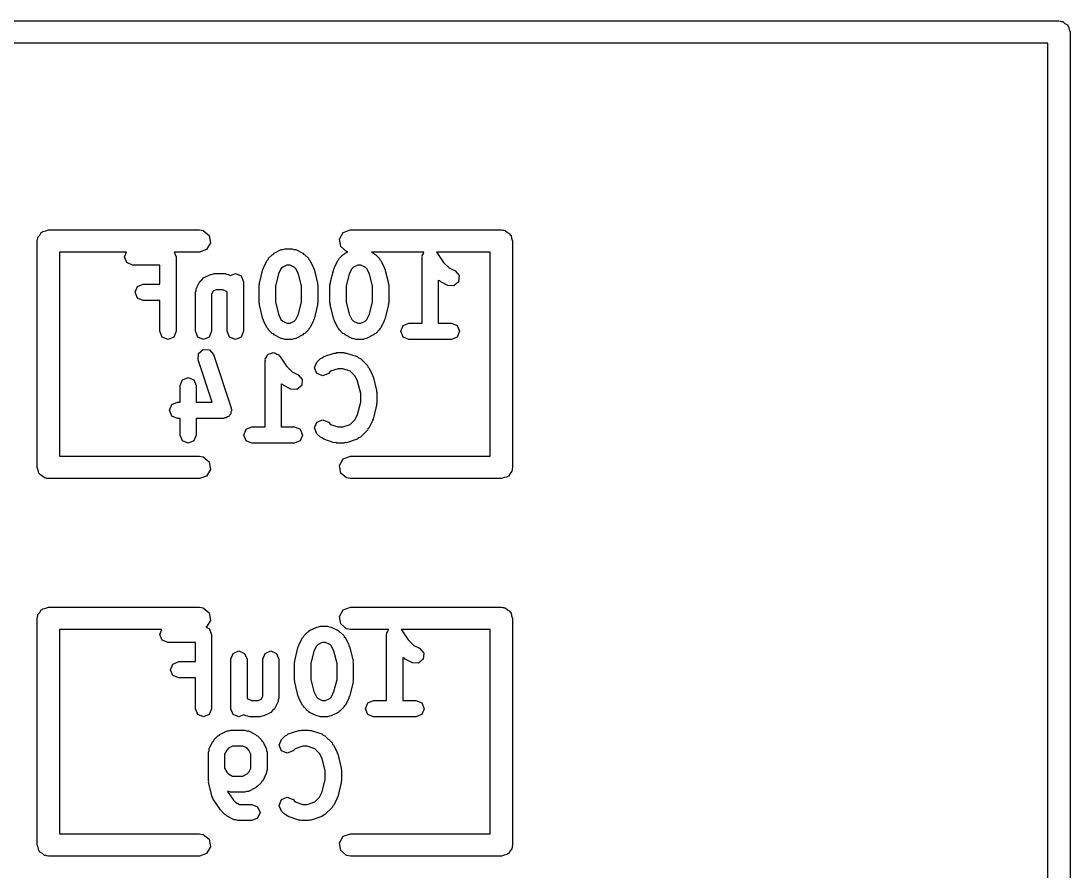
# Model space of a CAD drawing. Extents: x 0.08 to 2.92, y 0.03 to 3.58.
# Drawn here: x 1.0825 to 1.3603, y 1.5468 to 1.772 of the extents above; entities that cross this region are included whole.
import ezdxf

# ---------------------------------------------------------------- set-up
doc = ezdxf.new("R2010")
doc.units = 0
doc.header["$MEASUREMENT"] = 0
doc.layers.add('BLACK', color=7, linetype='CONTINUOUS')

msp = doc.modelspace()

# ---------------------------------------------------------------- linework, layer by layer
at = {"layer": 'BLACK', "linetype": 'CONTINUOUS'}
for p, q in [((0.156614, 1.77201), (1.3574, 1.77201)), ((1.3574, 1.77201), (1.35779, 1.77194)), ((1.35779, 1.77194), (1.35791, 1.77196)), ((1.35791, 1.77196), (1.35803, 1.7719)), ((1.35803, 1.7719), (1.35841, 1.77183)), ((1.35841, 1.77183), (1.359, 1.77134)), ((1.359, 1.77134), (1.35966, 1.77095)), ((1.35966, 1.77095), (1.35975, 1.7707)), ((1.35975, 1.7707), (1.35996, 1.77053)), ((1.35996, 1.77053), (1.36009, 1.76978)), ((1.36009, 1.76978), (1.36035, 1.76906)), ((1.36035, 1.76906), (1.36035, 0.036772)), ((1.35445, 1.7661), (0.159567, 1.7661)), ((1.35445, 0.039724), (1.35445, 1.7661)), ((1.08689, 1.71433), (1.08696, 1.71471)), ((1.08696, 1.71471), (1.08745, 1.7153)), ((1.08745, 1.7153), (1.08784, 1.71597)), ((1.08784, 1.71597), (1.08809, 1.71606)), ((1.08809, 1.71606), (1.08826, 1.71626)), ((1.08826, 1.71626), (1.08902, 1.7164)), ((1.08902, 1.7164), (1.08974, 1.71666)), ((1.08974, 1.71666), (1.12974, 1.71666)), ((1.12974, 1.71666), (1.13075, 1.71648)), ((1.13075, 1.71648), (1.13229, 1.71518)), ((1.13229, 1.71518), (1.13264, 1.71319)), ((1.16683, 1.71422), (1.16784, 1.71597)), ((1.16784, 1.71597), (1.16974, 1.71666)), ((1.16974, 1.71666), (1.20974, 1.71666)), ((1.20974, 1.71666), (1.21012, 1.71659)), ((1.21012, 1.71659), (1.21025, 1.71661)), ((1.21025, 1.71661), (1.21036, 1.71655)), ((1.21036, 1.71655), (1.21075, 1.71648)), ((1.21075, 1.71648), (1.21133, 1.71599)), ((1.21133, 1.71599), (1.212, 1.7156)), ((1.212, 1.7156), (1.21209, 1.71535)), ((1.21209, 1.71535), (1.21229, 1.71518)), ((1.21229, 1.71518), (1.21243, 1.71443)), ((1.08678, 1.7137), (1.08685, 1.71409)), ((1.08678, 1.6537), (1.08678, 1.7137)), ((1.08683, 1.71422), (1.08689, 1.71433)), ((1.08685, 1.71409), (1.08683, 1.71422)), ((1.13264, 1.71319), (1.13163, 1.71144)), ((1.16718, 1.71223), (1.16683, 1.71422)), ((1.16873, 1.71093), (1.16718, 1.71223)), ((1.21243, 1.71443), (1.21269, 1.7137)), ((1.21269, 1.7137), (1.21269, 1.6537)), ((1.11042, 1.71075), (1.09269, 1.71075)), ((1.09269, 1.71075), (1.09269, 1.65666)), ((1.1099, 1.70949), (1.11042, 1.71075)), ((1.11053, 1.70797), (1.1099, 1.70949)), ((1.12974, 1.71075), (1.12306, 1.71075)), ((1.12306, 1.71075), (1.12358, 1.70949)), ((1.12358, 1.70949), (1.12358, 1.68979)), ((1.13163, 1.71144), (1.12974, 1.71075)), ((1.14792, 1.70881), (1.14806, 1.70914)), ((1.14806, 1.70914), (1.14899, 1.71008)), ((1.14899, 1.71008), (1.14932, 1.71021)), ((1.14932, 1.71021), (1.14955, 1.71048)), ((1.14955, 1.71048), (1.15143, 1.71142)), ((1.15143, 1.71142), (1.15193, 1.71145)), ((1.15193, 1.71145), (1.15239, 1.71164)), ((1.15239, 1.71164), (1.15427, 1.71164)), ((1.15427, 1.71164), (1.15473, 1.71145)), ((1.15473, 1.71145), (1.15523, 1.71142)), ((1.15523, 1.71142), (1.1571, 1.71048)), ((1.1571, 1.71048), (1.15734, 1.71021)), ((1.15734, 1.71021), (1.15766, 1.71008)), ((1.15766, 1.71008), (1.1586, 1.70914)), ((1.1586, 1.70914), (1.15874, 1.70881)), ((1.16668, 1.70881), (1.16682, 1.70914)), ((1.16682, 1.70914), (1.16776, 1.71008)), ((1.16776, 1.71008), (1.16808, 1.71021)), ((1.16808, 1.71021), (1.16832, 1.71048)), ((1.16832, 1.71048), (1.16909, 1.71087)), ((1.16909, 1.71087), (1.16873, 1.71093)), ((1.18922, 1.71075), (1.17532, 1.71075)), ((1.17532, 1.71075), (1.17587, 1.71048)), ((1.17587, 1.71048), (1.1761, 1.71021)), ((1.1761, 1.71021), (1.17643, 1.71008)), ((1.17643, 1.71008), (1.17736, 1.70914)), ((1.17736, 1.70914), (1.1775, 1.70881)), ((1.1887, 1.70949), (1.18879, 1.7097)), ((1.1887, 1.69194), (1.1887, 1.70949)), ((1.18874, 1.70991), (1.18909, 1.71043)), ((1.18879, 1.7097), (1.18874, 1.70991)), ((1.18909, 1.71043), (1.18922, 1.71075)), ((1.20678, 1.71075), (1.19254, 1.71075)), ((1.19254, 1.71075), (1.19264, 1.71069)), ((1.19264, 1.71069), (1.1944, 1.70805)), ((1.20678, 1.65666), (1.20678, 1.71075)), ((1.11205, 1.70734), (1.11053, 1.70797)), ((1.11928, 1.70734), (1.11205, 1.70734)), ((1.11928, 1.70226), (1.11928, 1.70734)), ((1.14561, 1.70251), (1.14655, 1.70626)), ((1.14655, 1.70626), (1.1467, 1.70646)), ((1.1467, 1.70646), (1.14672, 1.7067)), ((1.14672, 1.7067), (1.14765, 1.70858)), ((1.14765, 1.70858), (1.14792, 1.70881)), ((1.15134, 1.70634), (1.15067, 1.70499)), ((1.15179, 1.70679), (1.15134, 1.70634)), ((1.1529, 1.70734), (1.15179, 1.70679)), ((1.15376, 1.70734), (1.1529, 1.70734)), ((1.15487, 1.70679), (1.15376, 1.70734)), ((1.15531, 1.70634), (1.15487, 1.70679)), ((1.15599, 1.70499), (1.15531, 1.70634)), ((1.15874, 1.70881), (1.159, 1.70858)), ((1.159, 1.70858), (1.15994, 1.7067)), ((1.15994, 1.7067), (1.15996, 1.70646)), ((1.15996, 1.70646), (1.16011, 1.70626)), ((1.16011, 1.70626), (1.16104, 1.70251)), ((1.16438, 1.70251), (1.16531, 1.70626)), ((1.16531, 1.70626), (1.16546, 1.70646)), ((1.16546, 1.70646), (1.16548, 1.7067)), ((1.16548, 1.7067), (1.16642, 1.70858)), ((1.16642, 1.70858), (1.16668, 1.70881)), ((1.17011, 1.70634), (1.16943, 1.70499)), ((1.17055, 1.70679), (1.17011, 1.70634)), ((1.17166, 1.70734), (1.17055, 1.70679)), ((1.17252, 1.70734), (1.17166, 1.70734)), ((1.17363, 1.70679), (1.17252, 1.70734)), ((1.17408, 1.70634), (1.17363, 1.70679)), ((1.17475, 1.70499), (1.17408, 1.70634)), ((1.1775, 1.70881), (1.17777, 1.70858)), ((1.17777, 1.70858), (1.1787, 1.7067)), ((1.1787, 1.7067), (1.17872, 1.70646)), ((1.17872, 1.70646), (1.17887, 1.70626)), ((1.17887, 1.70626), (1.17981, 1.70251)), ((1.1944, 1.70805), (1.19588, 1.70657)), ((1.19588, 1.70657), (1.19744, 1.70579)), ((1.13034, 1.7034), (1.13079, 1.70391)), ((1.13079, 1.70391), (1.13267, 1.70485)), ((1.13267, 1.70485), (1.13317, 1.70488)), ((1.13317, 1.70488), (1.13363, 1.70508)), ((1.13363, 1.70508), (1.13644, 1.70508)), ((1.13644, 1.70508), (1.13691, 1.70488)), ((1.13691, 1.70488), (1.1374, 1.70485)), ((1.1374, 1.70485), (1.138, 1.70455)), ((1.138, 1.70455), (1.13926, 1.70508)), ((1.13926, 1.70508), (1.14078, 1.70445)), ((1.14078, 1.70445), (1.14141, 1.70293)), ((1.15067, 1.70499), (1.14985, 1.70172)), ((1.15681, 1.70172), (1.15599, 1.70499)), ((1.16943, 1.70499), (1.16861, 1.70172)), ((1.17557, 1.70172), (1.17475, 1.70499)), ((1.19744, 1.70579), (1.19852, 1.70454)), ((1.19852, 1.70454), (1.1984, 1.7029)), ((1.11272, 1.70011), (1.11335, 1.70163)), ((1.11335, 1.70163), (1.11487, 1.70226)), ((1.11487, 1.70226), (1.11928, 1.70226)), ((1.12886, 1.70057), (1.12889, 1.70107)), ((1.12889, 1.70107), (1.12983, 1.70295)), ((1.12983, 1.70295), (1.13034, 1.7034)), ((1.13414, 1.70078), (1.13336, 1.70039)), ((1.13594, 1.70078), (1.13414, 1.70078)), ((1.13705, 1.70022), (1.13594, 1.70078)), ((1.14141, 1.70293), (1.14141, 1.68979)), ((1.14555, 1.70199), (1.14565, 1.70224)), ((1.14555, 1.6973), (1.14555, 1.70199)), ((1.14565, 1.70224), (1.14561, 1.70251)), ((1.14985, 1.70172), (1.14985, 1.69756)), ((1.15681, 1.69756), (1.15681, 1.70172)), ((1.16104, 1.70251), (1.161, 1.70224)), ((1.161, 1.70224), (1.16111, 1.70199)), ((1.16111, 1.70199), (1.16111, 1.6973)), ((1.16431, 1.70199), (1.16442, 1.70224)), ((1.16431, 1.6973), (1.16431, 1.70199)), ((1.16442, 1.70224), (1.16438, 1.70251)), ((1.16861, 1.70172), (1.16861, 1.69756)), ((1.17557, 1.69756), (1.17557, 1.70172)), ((1.17981, 1.70251), (1.17977, 1.70224)), ((1.17977, 1.70224), (1.17987, 1.70199)), ((1.17987, 1.70199), (1.17987, 1.6973)), ((1.19308, 1.70328), (1.193, 1.70336)), ((1.193, 1.70336), (1.193, 1.69194)), ((1.19341, 1.70315), (1.19308, 1.70328)), ((1.19364, 1.70288), (1.19341, 1.70315)), ((1.19552, 1.70194), (1.19364, 1.70288)), ((1.19716, 1.70182), (1.19552, 1.70194)), ((1.1984, 1.7029), (1.19716, 1.70182)), ((1.11335, 1.69859), (1.11272, 1.70011)), ((1.11487, 1.69796), (1.11335, 1.69859)), ((1.11928, 1.69796), (1.11487, 1.69796)), ((1.11928, 1.68979), (1.11928, 1.69796)), ((1.12866, 1.70011), (1.12886, 1.70057)), ((1.12866, 1.68979), (1.12866, 1.70011)), ((1.13336, 1.70039), (1.13296, 1.6996)), ((1.13296, 1.6996), (1.13296, 1.68979)), ((1.13711, 1.70016), (1.13705, 1.70022)), ((1.13711, 1.68979), (1.13711, 1.70016)), ((1.14565, 1.69705), (1.14555, 1.6973)), ((1.14561, 1.69678), (1.14565, 1.69705)), ((1.14655, 1.69302), (1.14561, 1.69678)), ((1.14985, 1.69756), (1.15067, 1.6943)), ((1.15599, 1.6943), (1.15681, 1.69756)), ((1.16104, 1.69678), (1.16011, 1.69302)), ((1.16111, 1.6973), (1.161, 1.69705)), ((1.161, 1.69705), (1.16104, 1.69678)), ((1.16442, 1.69705), (1.16431, 1.6973)), ((1.16438, 1.69678), (1.16442, 1.69705)), ((1.16531, 1.69302), (1.16438, 1.69678)), ((1.16861, 1.69756), (1.16943, 1.6943)), ((1.17475, 1.6943), (1.17557, 1.69756)), ((1.17981, 1.69678), (1.17887, 1.69302)), ((1.17987, 1.6973), (1.17977, 1.69705)), ((1.17977, 1.69705), (1.17981, 1.69678)), ((1.1467, 1.69283), (1.14655, 1.69302)), ((1.14672, 1.69258), (1.1467, 1.69283)), ((1.14765, 1.69071), (1.14672, 1.69258)), ((1.15067, 1.6943), (1.15134, 1.69294)), ((1.15134, 1.69294), (1.15179, 1.6925)), ((1.15179, 1.6925), (1.1529, 1.69194)), ((1.15376, 1.69194), (1.15487, 1.6925)), ((1.15487, 1.6925), (1.15531, 1.69294)), ((1.15531, 1.69294), (1.15599, 1.6943)), ((1.15994, 1.69258), (1.159, 1.69071)), ((1.15996, 1.69283), (1.15994, 1.69258)), ((1.16011, 1.69302), (1.15996, 1.69283)), ((1.16546, 1.69283), (1.16531, 1.69302)), ((1.16548, 1.69258), (1.16546, 1.69283)), ((1.16642, 1.69071), (1.16548, 1.69258)), ((1.16943, 1.6943), (1.17011, 1.69294)), ((1.17011, 1.69294), (1.17055, 1.6925)), ((1.17055, 1.6925), (1.17166, 1.69194)), ((1.17252, 1.69194), (1.17363, 1.6925)), ((1.17363, 1.6925), (1.17408, 1.69294)), ((1.17408, 1.69294), (1.17475, 1.6943)), ((1.1787, 1.69258), (1.17777, 1.69071)), ((1.17872, 1.69283), (1.1787, 1.69258)), ((1.17887, 1.69302), (1.17872, 1.69283)), ((1.11991, 1.68827), (1.11928, 1.68979)), ((1.12358, 1.68979), (1.12295, 1.68827)), ((1.12929, 1.68827), (1.12866, 1.68979)), ((1.13296, 1.68979), (1.13234, 1.68827)), ((1.13774, 1.68827), (1.13711, 1.68979)), ((1.14141, 1.68979), (1.14078, 1.68827)), ((1.14792, 1.69048), (1.14765, 1.69071)), ((1.14806, 1.69015), (1.14792, 1.69048)), ((1.14899, 1.68921), (1.14806, 1.69015)), ((1.1529, 1.69194), (1.15376, 1.69194)), ((1.1586, 1.69015), (1.15766, 1.68921)), ((1.15874, 1.69048), (1.1586, 1.69015)), ((1.159, 1.69071), (1.15874, 1.69048)), ((1.16668, 1.69048), (1.16642, 1.69071)), ((1.16682, 1.69015), (1.16668, 1.69048)), ((1.16776, 1.68921), (1.16682, 1.69015)), ((1.17166, 1.69194), (1.17252, 1.69194)), ((1.17736, 1.69015), (1.17643, 1.68921)), ((1.1775, 1.69048), (1.17736, 1.69015)), ((1.17777, 1.69071), (1.1775, 1.69048)), ((1.18307, 1.68979), (1.1837, 1.69131)), ((1.1837, 1.68827), (1.18307, 1.68979)), ((1.1837, 1.69131), (1.18522, 1.69194)), ((1.18522, 1.69194), (1.1887, 1.69194)), ((1.193, 1.69194), (1.19648, 1.69194)), ((1.19648, 1.69194), (1.198, 1.69131)), ((1.198, 1.69131), (1.19863, 1.68979)), ((1.19863, 1.68979), (1.198, 1.68827)), ((1.12143, 1.68764), (1.11991, 1.68827)), ((1.12295, 1.68827), (1.12143, 1.68764)), ((1.13081, 1.68764), (1.12929, 1.68827)), ((1.13234, 1.68827), (1.13081, 1.68764)), ((1.13926, 1.68764), (1.13774, 1.68827)), ((1.14078, 1.68827), (1.13926, 1.68764)), ((1.14932, 1.68908), (1.14899, 1.68921)), ((1.14955, 1.68881), (1.14932, 1.68908)), ((1.15143, 1.68787), (1.14955, 1.68881)), ((1.15193, 1.68783), (1.15143, 1.68787)), ((1.15239, 1.68764), (1.15193, 1.68783)), ((1.15427, 1.68764), (1.15239, 1.68764)), ((1.15473, 1.68783), (1.15427, 1.68764)), ((1.15523, 1.68787), (1.15473, 1.68783)), ((1.1571, 1.68881), (1.15523, 1.68787)), ((1.15734, 1.68908), (1.1571, 1.68881)), ((1.15766, 1.68921), (1.15734, 1.68908)), ((1.16808, 1.68908), (1.16776, 1.68921)), ((1.16832, 1.68881), (1.16808, 1.68908)), ((1.17019, 1.68787), (1.16832, 1.68881)), ((1.17069, 1.68783), (1.17019, 1.68787)), ((1.17115, 1.68764), (1.17069, 1.68783)), ((1.17303, 1.68764), (1.17115, 1.68764)), ((1.17349, 1.68783), (1.17303, 1.68764)), ((1.17399, 1.68787), (1.17349, 1.68783)), ((1.17587, 1.68881), (1.17399, 1.68787)), ((1.1761, 1.68908), (1.17587, 1.68881)), ((1.17643, 1.68921), (1.1761, 1.68908)), ((1.18522, 1.68764), (1.1837, 1.68827)), ((1.19648, 1.68764), (1.18522, 1.68764)), ((1.198, 1.68827), (1.19648, 1.68764)), ((1.12952, 1.68389), (1.13076, 1.68497)), ((1.13076, 1.68497), (1.1324, 1.68485)), ((1.1324, 1.68485), (1.13348, 1.68361)), ((1.14869, 1.6839), (1.14927, 1.68414)), ((1.14927, 1.68414), (1.14947, 1.68406)), ((1.14947, 1.68406), (1.14969, 1.6841)), ((1.14969, 1.6841), (1.15021, 1.68375)), ((1.16266, 1.68309), (1.16547, 1.68403)), ((1.16547, 1.68403), (1.16583, 1.68401)), ((1.16583, 1.68401), (1.16615, 1.68414)), ((1.16615, 1.68414), (1.16803, 1.68414)), ((1.16803, 1.68414), (1.16836, 1.68401)), ((1.16836, 1.68401), (1.16871, 1.68403)), ((1.16871, 1.68403), (1.17152, 1.68309)), ((1.1294, 1.68225), (1.12952, 1.68389)), ((1.13315, 1.67101), (1.1294, 1.68225)), ((1.13348, 1.68361), (1.13817, 1.66954)), ((1.14712, 1.68199), (1.1472, 1.6822)), ((1.14712, 1.66444), (1.14712, 1.68199)), ((1.14716, 1.68241), (1.14751, 1.68293)), ((1.1472, 1.6822), (1.14716, 1.68241)), ((1.14751, 1.68293), (1.14775, 1.68351)), ((1.14775, 1.68351), (1.14795, 1.6836)), ((1.14795, 1.6836), (1.14807, 1.68378)), ((1.14807, 1.68378), (1.14869, 1.6839)), ((1.15021, 1.68375), (1.15079, 1.68351)), ((1.15079, 1.68351), (1.15087, 1.68331)), ((1.15087, 1.68331), (1.15106, 1.68319)), ((1.15106, 1.68319), (1.15281, 1.68055)), ((1.16025, 1.68012), (1.16088, 1.68164)), ((1.16088, 1.68164), (1.16182, 1.68258)), ((1.16182, 1.68258), (1.16228, 1.68277)), ((1.16228, 1.68277), (1.16266, 1.68309)), ((1.17152, 1.68309), (1.1719, 1.68277)), ((1.1719, 1.68277), (1.17236, 1.68257)), ((1.17236, 1.68257), (1.17424, 1.6807)), ((1.15281, 1.68055), (1.15429, 1.67907)), ((1.15429, 1.67907), (1.15586, 1.67829)), ((1.16088, 1.6786), (1.16025, 1.68012)), ((1.1624, 1.67797), (1.16088, 1.6786)), ((1.16392, 1.6786), (1.1624, 1.67797)), ((1.1645, 1.67918), (1.16392, 1.6786)), ((1.1665, 1.67984), (1.1645, 1.67918)), ((1.16768, 1.67984), (1.1665, 1.67984)), ((1.16968, 1.67918), (1.16768, 1.67984)), ((1.17095, 1.6779), (1.16968, 1.67918)), ((1.17424, 1.6807), (1.17438, 1.68037)), ((1.17438, 1.68037), (1.17464, 1.68014)), ((1.17464, 1.68014), (1.17558, 1.67826)), ((1.1246, 1.67543), (1.12523, 1.67695)), ((1.12523, 1.67695), (1.12675, 1.67758)), ((1.12675, 1.67758), (1.12827, 1.67695)), ((1.12827, 1.67695), (1.1289, 1.67543)), ((1.1515, 1.67578), (1.15142, 1.67586)), ((1.15142, 1.67586), (1.15142, 1.66444)), ((1.15183, 1.67565), (1.1515, 1.67578)), ((1.15206, 1.67538), (1.15183, 1.67565)), ((1.15586, 1.67829), (1.15694, 1.67704)), ((1.15694, 1.67704), (1.15682, 1.6754)), ((1.17163, 1.67655), (1.17095, 1.6779)), ((1.17245, 1.67329), (1.17163, 1.67655)), ((1.17558, 1.67826), (1.1756, 1.67802)), ((1.1756, 1.67802), (1.17574, 1.67782)), ((1.17574, 1.67782), (1.17668, 1.67407)), ((1.1246, 1.67101), (1.1246, 1.67543)), ((1.1289, 1.67543), (1.1289, 1.67101)), ((1.15393, 1.67444), (1.15206, 1.67538)), ((1.15558, 1.67432), (1.15393, 1.67444)), ((1.15682, 1.6754), (1.15558, 1.67432)), ((1.17245, 1.671), (1.17245, 1.67329)), ((1.17668, 1.67407), (1.17664, 1.6738)), ((1.17664, 1.6738), (1.17675, 1.67355)), ((1.17675, 1.67355), (1.17675, 1.67074)), ((1.12179, 1.66886), (1.12242, 1.67038)), ((1.12242, 1.67038), (1.12394, 1.67101)), ((1.12394, 1.67101), (1.1246, 1.67101)), ((1.1289, 1.67101), (1.13315, 1.67101)), ((1.17163, 1.66773), (1.17245, 1.671)), ((1.17668, 1.67021), (1.17574, 1.66646)), ((1.17675, 1.67074), (1.17664, 1.67048)), ((1.17664, 1.67048), (1.17668, 1.67021)), ((1.12242, 1.66734), (1.12179, 1.66886)), ((1.12394, 1.66671), (1.12242, 1.66734)), ((1.13765, 1.66734), (1.13719, 1.66715)), ((1.13779, 1.66767), (1.13765, 1.66734)), ((1.13806, 1.6679), (1.13779, 1.66767)), ((1.13809, 1.6684), (1.13806, 1.6679)), ((1.13828, 1.66886), (1.13809, 1.6684)), ((1.13817, 1.66954), (1.13815, 1.66919)), ((1.13815, 1.66919), (1.13828, 1.66886)), ((1.17095, 1.66638), (1.17163, 1.66773)), ((1.1246, 1.66671), (1.12394, 1.66671)), ((1.1246, 1.66229), (1.1246, 1.66671)), ((1.13613, 1.66671), (1.1289, 1.66671)), ((1.1289, 1.66671), (1.1289, 1.66229)), ((1.13646, 1.66684), (1.13613, 1.66671)), ((1.13681, 1.66682), (1.13646, 1.66684)), ((1.13719, 1.66715), (1.13681, 1.66682)), ((1.16025, 1.66417), (1.16088, 1.66569)), ((1.16088, 1.66569), (1.1624, 1.66632)), ((1.1624, 1.66632), (1.16392, 1.66569)), ((1.16392, 1.66569), (1.1645, 1.66511)), ((1.1645, 1.66511), (1.1665, 1.66444)), ((1.16768, 1.66444), (1.16968, 1.66511)), ((1.16968, 1.66511), (1.17095, 1.66638)), ((1.17558, 1.66602), (1.17464, 1.66415)), ((1.1756, 1.66627), (1.17558, 1.66602)), ((1.17574, 1.66646), (1.1756, 1.66627)), ((1.12523, 1.66077), (1.1246, 1.66229)), ((1.1289, 1.66229), (1.12827, 1.66077)), ((1.14149, 1.66229), (1.14212, 1.66381)), ((1.14212, 1.66077), (1.14149, 1.66229)), ((1.14212, 1.66381), (1.14364, 1.66444)), ((1.14364, 1.66444), (1.14712, 1.66444)), ((1.15142, 1.66444), (1.1549, 1.66444)), ((1.1549, 1.66444), (1.15642, 1.66381)), ((1.15642, 1.66381), (1.15705, 1.66229)), ((1.15705, 1.66229), (1.15642, 1.66077)), ((1.16088, 1.66265), (1.16025, 1.66417)), ((1.16182, 1.66171), (1.16088, 1.66265)), ((1.1665, 1.66444), (1.16768, 1.66444)), ((1.17424, 1.66359), (1.17236, 1.66171)), ((1.17438, 1.66391), (1.17424, 1.66359)), ((1.17464, 1.66415), (1.17438, 1.66391)), ((1.12675, 1.66014), (1.12523, 1.66077)), ((1.12827, 1.66077), (1.12675, 1.66014)), ((1.14364, 1.66014), (1.14212, 1.66077)), ((1.1549, 1.66014), (1.14364, 1.66014)), ((1.15642, 1.66077), (1.1549, 1.66014)), ((1.16228, 1.66152), (1.16182, 1.66171)), ((1.16266, 1.66119), (1.16228, 1.66152)), ((1.16547, 1.66025), (1.16266, 1.66119)), ((1.16583, 1.66028), (1.16547, 1.66025)), ((1.16615, 1.66014), (1.16583, 1.66028)), ((1.16803, 1.66014), (1.16615, 1.66014)), ((1.16836, 1.66028), (1.16803, 1.66014)), ((1.16871, 1.66025), (1.16836, 1.66028)), ((1.17152, 1.66119), (1.16871, 1.66025)), ((1.1719, 1.66152), (1.17152, 1.66119)), ((1.17236, 1.66171), (1.1719, 1.66152)), ((1.09269, 1.65666), (1.12974, 1.65666)), ((1.12974, 1.65666), (1.13075, 1.65648)), ((1.13075, 1.65648), (1.13229, 1.65518)), ((1.16784, 1.65597), (1.16974, 1.65666)), ((1.16974, 1.65666), (1.20678, 1.65666)), ((1.08705, 1.65298), (1.08678, 1.6537)), ((1.13229, 1.65518), (1.13264, 1.65319)), ((1.16683, 1.65422), (1.16784, 1.65597)), ((1.16718, 1.65223), (1.16683, 1.65422)), ((1.21269, 1.6537), (1.21262, 1.65332)), ((1.08718, 1.65223), (1.08705, 1.65298)), ((1.08738, 1.65206), (1.08718, 1.65223)), ((1.08747, 1.65181), (1.08738, 1.65206)), ((1.08814, 1.65142), (1.08747, 1.65181)), ((1.08873, 1.65093), (1.08814, 1.65142)), ((1.08911, 1.65086), (1.08873, 1.65093)), ((1.08922, 1.6508), (1.08911, 1.65086)), ((1.08935, 1.65082), (1.08922, 1.6508)), ((1.08974, 1.65075), (1.08935, 1.65082)), ((1.12974, 1.65075), (1.08974, 1.65075)), ((1.13163, 1.65144), (1.12974, 1.65075)), ((1.13264, 1.65319), (1.13163, 1.65144)), ((1.16873, 1.65093), (1.16718, 1.65223)), ((1.16974, 1.65075), (1.16873, 1.65093)), ((1.20974, 1.65075), (1.16974, 1.65075)), ((1.21046, 1.65101), (1.20974, 1.65075)), ((1.21121, 1.65115), (1.21046, 1.65101)), ((1.21138, 1.65135), (1.21121, 1.65115)), ((1.21163, 1.65144), (1.21138, 1.65135)), ((1.21202, 1.65211), (1.21163, 1.65144)), ((1.21251, 1.65269), (1.21202, 1.65211)), ((1.21258, 1.65308), (1.21251, 1.65269)), ((1.21264, 1.65319), (1.21258, 1.65308)), ((1.21262, 1.65332), (1.21264, 1.65319)), ((1.08689, 1.61433), (1.08696, 1.61471)), ((1.08696, 1.61471), (1.08745, 1.6153)), ((1.08745, 1.6153), (1.08784, 1.61597)), ((1.08784, 1.61597), (1.08809, 1.61606)), ((1.08809, 1.61606), (1.08826, 1.61626)), ((1.08826, 1.61626), (1.08902, 1.6164)), ((1.08902, 1.6164), (1.08974, 1.61666)), ((1.08974, 1.61666), (1.12974, 1.61666)), ((1.12974, 1.61666), (1.13075, 1.61648)), ((1.13075, 1.61648), (1.13229, 1.61518)), ((1.13229, 1.61518), (1.13264, 1.61319)), ((1.16683, 1.61422), (1.16784, 1.61597)), ((1.16784, 1.61597), (1.16974, 1.61666)), ((1.16974, 1.61666), (1.20974, 1.61666)), ((1.20974, 1.61666), (1.21012, 1.61659)), ((1.21012, 1.61659), (1.21025, 1.61661)), ((1.21025, 1.61661), (1.21036, 1.61655)), ((1.21036, 1.61655), (1.21075, 1.61648)), ((1.21075, 1.61648), (1.21133, 1.61599)), ((1.21133, 1.61599), (1.212, 1.6156)), ((1.212, 1.6156), (1.21209, 1.61535)), ((1.21209, 1.61535), (1.21229, 1.61518)), ((1.21229, 1.61518), (1.21243, 1.61443)), ((1.08678, 1.6137), (1.08685, 1.61409)), ((1.08678, 1.5537), (1.08678, 1.6137)), ((1.08683, 1.61422), (1.08689, 1.61433)), ((1.08685, 1.61409), (1.08683, 1.61422)), ((1.13264, 1.61319), (1.13163, 1.61144)), ((1.16718, 1.61223), (1.16683, 1.61422)), ((1.16873, 1.61093), (1.16718, 1.61223)), ((1.21243, 1.61443), (1.21269, 1.6137)), ((1.21269, 1.6137), (1.21269, 1.5537)), ((1.11981, 1.61075), (1.09269, 1.61075)), ((1.09269, 1.61075), (1.09269, 1.55666)), ((1.11928, 1.60949), (1.11981, 1.61075)), ((1.11991, 1.60797), (1.11928, 1.60949)), ((1.13163, 1.61144), (1.13146, 1.61138)), ((1.13146, 1.61138), (1.13234, 1.61101)), ((1.13234, 1.61101), (1.13296, 1.60949)), ((1.13296, 1.60949), (1.13296, 1.58979)), ((1.1573, 1.60881), (1.15744, 1.60914)), ((1.15744, 1.60914), (1.15838, 1.61007)), ((1.15838, 1.61007), (1.1587, 1.61021)), ((1.1587, 1.61021), (1.15893, 1.61048)), ((1.15893, 1.61048), (1.16081, 1.61142)), ((1.16081, 1.61142), (1.16131, 1.61145)), ((1.16131, 1.61145), (1.16177, 1.61164)), ((1.16177, 1.61164), (1.16365, 1.61164)), ((1.16365, 1.61164), (1.16411, 1.61145)), ((1.16411, 1.61145), (1.16461, 1.61142)), ((1.16461, 1.61142), (1.16649, 1.61048)), ((1.16649, 1.61048), (1.16672, 1.61021)), ((1.16672, 1.61021), (1.16704, 1.61008)), ((1.16704, 1.61008), (1.16798, 1.60914)), ((1.16798, 1.60914), (1.16812, 1.60881)), ((1.16974, 1.61075), (1.16873, 1.61093)), ((1.17984, 1.61075), (1.16974, 1.61075)), ((1.17932, 1.60949), (1.17941, 1.6097)), ((1.17932, 1.59194), (1.17932, 1.60949)), ((1.17936, 1.60991), (1.17971, 1.61043)), ((1.17941, 1.6097), (1.17936, 1.60991)), ((1.17971, 1.61043), (1.17984, 1.61075)), ((1.20678, 1.61075), (1.18316, 1.61075)), ((1.18316, 1.61075), (1.18326, 1.61069)), ((1.18326, 1.61069), (1.18502, 1.60805)), ((1.20678, 1.55666), (1.20678, 1.61075)), ((1.12143, 1.60734), (1.11991, 1.60797)), ((1.12866, 1.60734), (1.12143, 1.60734)), ((1.12866, 1.60226), (1.12866, 1.60734)), ((1.155, 1.60251), (1.15593, 1.60626)), ((1.15593, 1.60626), (1.15608, 1.60646)), ((1.15608, 1.60646), (1.1561, 1.6067)), ((1.1561, 1.6067), (1.15703, 1.60858)), ((1.15703, 1.60858), (1.1573, 1.60881)), ((1.16072, 1.60634), (1.16005, 1.60499)), ((1.16117, 1.60679), (1.16072, 1.60634)), ((1.16228, 1.60734), (1.16117, 1.60679)), ((1.16314, 1.60734), (1.16228, 1.60734)), ((1.16425, 1.60679), (1.16314, 1.60734)), ((1.1647, 1.60634), (1.16425, 1.60679)), ((1.16537, 1.60499), (1.1647, 1.60634)), ((1.16812, 1.60881), (1.16839, 1.60858)), ((1.16839, 1.60858), (1.16932, 1.6067)), ((1.16932, 1.6067), (1.16934, 1.60646)), ((1.16934, 1.60646), (1.16949, 1.60626)), ((1.16949, 1.60626), (1.17042, 1.60251)), ((1.18502, 1.60805), (1.1865, 1.60657)), ((1.1865, 1.60657), (1.18806, 1.60579)), ((1.13805, 1.60293), (1.13868, 1.60445)), ((1.13868, 1.60445), (1.1402, 1.60508)), ((1.1402, 1.60508), (1.14172, 1.60445)), ((1.14172, 1.60445), (1.14235, 1.60293)), ((1.14649, 1.60293), (1.14712, 1.60445)), ((1.14712, 1.60445), (1.14864, 1.60508)), ((1.14864, 1.60508), (1.15016, 1.60445)), ((1.15016, 1.60445), (1.15079, 1.60293)), ((1.16005, 1.60499), (1.15923, 1.60172)), ((1.16619, 1.60172), (1.16537, 1.60499)), ((1.18806, 1.60579), (1.18914, 1.60454)), ((1.18914, 1.60454), (1.18902, 1.6029)), ((1.1221, 1.60011), (1.12273, 1.60163)), ((1.12273, 1.60163), (1.12425, 1.60226)), ((1.12425, 1.60226), (1.12866, 1.60226)), ((1.13805, 1.58979), (1.13805, 1.60293)), ((1.14235, 1.60293), (1.14235, 1.59256)), ((1.14649, 1.59311), (1.14649, 1.60293)), ((1.15079, 1.60293), (1.15079, 1.59261)), ((1.15493, 1.60199), (1.15504, 1.60224)), ((1.15493, 1.5973), (1.15493, 1.60199)), ((1.15504, 1.60224), (1.155, 1.60251)), ((1.15923, 1.60172), (1.15923, 1.59756)), ((1.16619, 1.59756), (1.16619, 1.60172)), ((1.17042, 1.60251), (1.17038, 1.60224)), ((1.17038, 1.60224), (1.17049, 1.60199)), ((1.17049, 1.60199), (1.17049, 1.5973)), ((1.1837, 1.60328), (1.18362, 1.60336)), ((1.18362, 1.60336), (1.18362, 1.59194)), ((1.18403, 1.60315), (1.1837, 1.60328)), ((1.18426, 1.60288), (1.18403, 1.60315)), ((1.18614, 1.60194), (1.18426, 1.60288)), ((1.18778, 1.60182), (1.18614, 1.60194)), ((1.18902, 1.6029), (1.18778, 1.60182)), ((1.12273, 1.59859), (1.1221, 1.60011)), ((1.12425, 1.59796), (1.12273, 1.59859)), ((1.12866, 1.59796), (1.12425, 1.59796)), ((1.12866, 1.58979), (1.12866, 1.59796)), ((1.15504, 1.59705), (1.15493, 1.5973)), ((1.155, 1.59678), (1.15504, 1.59705)), ((1.15593, 1.59302), (1.155, 1.59678)), ((1.15923, 1.59756), (1.16005, 1.5943)), ((1.16537, 1.5943), (1.16619, 1.59756)), ((1.17042, 1.59678), (1.16949, 1.59302)), ((1.17049, 1.5973), (1.17038, 1.59705)), ((1.17038, 1.59705), (1.17042, 1.59678)), ((1.14235, 1.59256), (1.14241, 1.5925)), ((1.14241, 1.5925), (1.14352, 1.59194)), ((1.14532, 1.59194), (1.1461, 1.59233)), ((1.1461, 1.59233), (1.14649, 1.59311)), ((1.15079, 1.59261), (1.1506, 1.59214)), ((1.15608, 1.59283), (1.15593, 1.59302)), ((1.1561, 1.59258), (1.15608, 1.59283)), ((1.15703, 1.59071), (1.1561, 1.59258)), ((1.16005, 1.5943), (1.16072, 1.59294)), ((1.16072, 1.59294), (1.16117, 1.5925)), ((1.16117, 1.5925), (1.16228, 1.59194)), ((1.16314, 1.59194), (1.16425, 1.5925)), ((1.16425, 1.5925), (1.1647, 1.59294)), ((1.1647, 1.59294), (1.16537, 1.5943)), ((1.16932, 1.59258), (1.16839, 1.59071)), ((1.16934, 1.59283), (1.16932, 1.59258)), ((1.16949, 1.59302), (1.16934, 1.59283)), ((1.12929, 1.58827), (1.12866, 1.58979)), ((1.13296, 1.58979), (1.13234, 1.58827)), ((1.13868, 1.58827), (1.13805, 1.58979)), ((1.14352, 1.59194), (1.14532, 1.59194)), ((1.14962, 1.58977), (1.14911, 1.58932)), ((1.15056, 1.59165), (1.14962, 1.58977)), ((1.1506, 1.59214), (1.15056, 1.59165)), ((1.1573, 1.59048), (1.15703, 1.59071)), ((1.15744, 1.59015), (1.1573, 1.59048)), ((1.15838, 1.58921), (1.15744, 1.59015)), ((1.16228, 1.59194), (1.16314, 1.59194)), ((1.16798, 1.59015), (1.16704, 1.58921)), ((1.16812, 1.59048), (1.16798, 1.59015)), ((1.16839, 1.59071), (1.16812, 1.59048)), ((1.17369, 1.58979), (1.17432, 1.59131)), ((1.17432, 1.58827), (1.17369, 1.58979)), ((1.17432, 1.59131), (1.17584, 1.59194)), ((1.17584, 1.59194), (1.17932, 1.59194)), ((1.18362, 1.59194), (1.1871, 1.59194)), ((1.1871, 1.59194), (1.18862, 1.59131)), ((1.18862, 1.59131), (1.18925, 1.58979)), ((1.18925, 1.58979), (1.18862, 1.58827)), ((1.13081, 1.58764), (1.12929, 1.58827)), ((1.13234, 1.58827), (1.13081, 1.58764)), ((1.1402, 1.58764), (1.13868, 1.58827)), ((1.14146, 1.58817), (1.1402, 1.58764)), ((1.14205, 1.58787), (1.14146, 1.58817)), ((1.14255, 1.58783), (1.14205, 1.58787)), ((1.14301, 1.58764), (1.14255, 1.58783)), ((1.14582, 1.58764), (1.14301, 1.58764)), ((1.14629, 1.58783), (1.14582, 1.58764)), ((1.14679, 1.58787), (1.14629, 1.58783)), ((1.14866, 1.58881), (1.14679, 1.58787)), ((1.14911, 1.58932), (1.14866, 1.58881)), ((1.1587, 1.58908), (1.15838, 1.58921)), ((1.15893, 1.58881), (1.1587, 1.58908)), ((1.16081, 1.58787), (1.15893, 1.58881)), ((1.16131, 1.58783), (1.16081, 1.58787)), ((1.16177, 1.58764), (1.16131, 1.58783)), ((1.16365, 1.58764), (1.16177, 1.58764)), ((1.16411, 1.58783), (1.16365, 1.58764)), ((1.16461, 1.58787), (1.16411, 1.58783)), ((1.16649, 1.58881), (1.16461, 1.58787)), ((1.16672, 1.58908), (1.16649, 1.58881)), ((1.16704, 1.58921), (1.16672, 1.58908)), ((1.17584, 1.58764), (1.17432, 1.58827)), ((1.1871, 1.58764), (1.17584, 1.58764)), ((1.18862, 1.58827), (1.1871, 1.58764)), ((1.13705, 1.58392), (1.13755, 1.58395)), ((1.13755, 1.58395), (1.13801, 1.58414)), ((1.13801, 1.58414), (1.14176, 1.58414)), ((1.14176, 1.58414), (1.14222, 1.58395)), ((1.14222, 1.58395), (1.14272, 1.58392)), ((1.15328, 1.58309), (1.15609, 1.58403)), ((1.15609, 1.58403), (1.15645, 1.58401)), ((1.15645, 1.58401), (1.15677, 1.58414)), ((1.15677, 1.58414), (1.15865, 1.58414)), ((1.15865, 1.58414), (1.15897, 1.58401)), ((1.15897, 1.58401), (1.15933, 1.58403)), ((1.15933, 1.58403), (1.16214, 1.58309)), ((1.13327, 1.58108), (1.13354, 1.58131)), ((1.13354, 1.58131), (1.13368, 1.58164)), ((1.13368, 1.58164), (1.13461, 1.58258)), ((1.13461, 1.58258), (1.13494, 1.58271)), ((1.13494, 1.58271), (1.13517, 1.58298)), ((1.13517, 1.58298), (1.13705, 1.58392)), ((1.14272, 1.58392), (1.1446, 1.58298)), ((1.1446, 1.58298), (1.14483, 1.58271)), ((1.14483, 1.58271), (1.14516, 1.58258)), ((1.14516, 1.58258), (1.1461, 1.58164)), ((1.1461, 1.58164), (1.14623, 1.58131)), ((1.14623, 1.58131), (1.1465, 1.58108)), ((1.15087, 1.58012), (1.1515, 1.58164)), ((1.1515, 1.58164), (1.15244, 1.58258)), ((1.15244, 1.58258), (1.1529, 1.58277)), ((1.1529, 1.58277), (1.15328, 1.58309)), ((1.16214, 1.58309), (1.16252, 1.58277)), ((1.16252, 1.58277), (1.16298, 1.58258)), ((1.16298, 1.58258), (1.16486, 1.5807)), ((1.13211, 1.57824), (1.1323, 1.5787)), ((1.1323, 1.5787), (1.13233, 1.5792)), ((1.13233, 1.5792), (1.13327, 1.58108)), ((1.13696, 1.57884), (1.13641, 1.57773)), ((1.13741, 1.57929), (1.13696, 1.57884)), ((1.13852, 1.57984), (1.13741, 1.57929)), ((1.14125, 1.57984), (1.13852, 1.57984)), ((1.14237, 1.57929), (1.14125, 1.57984)), ((1.14281, 1.57884), (1.14237, 1.57929)), ((1.14336, 1.57773), (1.14281, 1.57884)), ((1.1465, 1.58108), (1.14744, 1.5792)), ((1.14744, 1.5792), (1.14747, 1.5787)), ((1.14747, 1.5787), (1.14766, 1.57824)), ((1.1515, 1.5786), (1.15087, 1.58012)), ((1.15302, 1.57797), (1.1515, 1.5786)), ((1.15454, 1.5786), (1.15302, 1.57797)), ((1.15512, 1.57918), (1.15454, 1.5786)), ((1.15712, 1.57984), (1.15512, 1.57918)), ((1.1583, 1.57984), (1.15712, 1.57984)), ((1.1603, 1.57918), (1.1583, 1.57984)), ((1.16157, 1.5779), (1.1603, 1.57918)), ((1.16486, 1.5807), (1.16499, 1.58037)), ((1.16499, 1.58037), (1.16526, 1.58014)), ((1.16526, 1.58014), (1.1662, 1.57826)), ((1.13211, 1.57074), (1.13211, 1.57824)), ((1.13641, 1.57773), (1.13641, 1.57406)), ((1.14336, 1.57406), (1.14336, 1.57773)), ((1.14766, 1.57824), (1.14766, 1.57355)), ((1.16225, 1.57655), (1.16157, 1.5779)), ((1.16306, 1.57329), (1.16225, 1.57655)), ((1.1662, 1.57826), (1.16622, 1.57802)), ((1.16622, 1.57802), (1.16636, 1.57782)), ((1.16636, 1.57782), (1.1673, 1.57407)), ((1.13641, 1.57406), (1.13696, 1.57295)), ((1.13696, 1.57295), (1.13741, 1.5725)), ((1.14237, 1.5725), (1.14281, 1.57295)), ((1.14281, 1.57295), (1.14336, 1.57406)), ((1.14747, 1.57309), (1.14744, 1.57259)), ((1.14766, 1.57355), (1.14747, 1.57309)), ((1.16306, 1.571), (1.16306, 1.57329)), ((1.1673, 1.57407), (1.16726, 1.5738)), ((1.16726, 1.5738), (1.16736, 1.57355)), ((1.16736, 1.57355), (1.16736, 1.57074)), ((1.13221, 1.57048), (1.13211, 1.57074)), ((1.13217, 1.57021), (1.13221, 1.57048)), ((1.13311, 1.56646), (1.13217, 1.57021)), ((1.13741, 1.5725), (1.13852, 1.57195)), ((1.13852, 1.57195), (1.14125, 1.57195)), ((1.14125, 1.57195), (1.14237, 1.5725)), ((1.1461, 1.57015), (1.14516, 1.56922)), ((1.14623, 1.57048), (1.1461, 1.57015)), ((1.1465, 1.57071), (1.14623, 1.57048)), ((1.14744, 1.57259), (1.1465, 1.57071)), ((1.16225, 1.56773), (1.16306, 1.571)), ((1.1673, 1.57021), (1.16636, 1.56646)), ((1.16736, 1.57074), (1.16726, 1.57048)), ((1.16726, 1.57048), (1.1673, 1.57021)), ((1.13755, 1.56784), (1.13719, 1.56786)), ((1.13719, 1.56786), (1.13874, 1.56554)), ((1.13801, 1.56765), (1.13755, 1.56784)), ((1.14176, 1.56765), (1.13801, 1.56765)), ((1.14222, 1.56784), (1.14176, 1.56765)), ((1.14272, 1.56787), (1.14222, 1.56784)), ((1.1446, 1.56881), (1.14272, 1.56787)), ((1.14483, 1.56908), (1.1446, 1.56881)), ((1.14516, 1.56922), (1.14483, 1.56908)), ((1.16157, 1.56638), (1.16225, 1.56773)), ((1.13333, 1.56616), (1.13311, 1.56646)), ((1.13341, 1.56579), (1.13333, 1.56616)), ((1.13528, 1.56298), (1.13341, 1.56579)), ((1.13874, 1.56554), (1.13928, 1.565)), ((1.13928, 1.565), (1.14039, 1.56444)), ((1.15087, 1.56417), (1.1515, 1.56569)), ((1.1515, 1.56569), (1.15302, 1.56632)), ((1.15302, 1.56632), (1.15454, 1.56569)), ((1.15454, 1.56569), (1.15512, 1.56511)), ((1.15512, 1.56511), (1.15712, 1.56444)), ((1.1583, 1.56444), (1.1603, 1.56511)), ((1.1603, 1.56511), (1.16157, 1.56638)), ((1.1662, 1.56602), (1.16526, 1.56415)), ((1.16622, 1.56627), (1.1662, 1.56602)), ((1.16636, 1.56646), (1.16622, 1.56627)), ((1.13547, 1.56285), (1.13528, 1.56298)), ((1.13555, 1.56265), (1.13547, 1.56285)), ((1.13649, 1.56171), (1.13555, 1.56265)), ((1.13682, 1.56158), (1.13649, 1.56171)), ((1.14039, 1.56444), (1.14364, 1.56444)), ((1.14364, 1.56444), (1.14516, 1.56381)), ((1.14516, 1.56381), (1.14579, 1.56229)), ((1.14579, 1.56229), (1.14516, 1.56077)), ((1.1515, 1.56265), (1.15087, 1.56417)), ((1.15244, 1.56171), (1.1515, 1.56265)), ((1.1529, 1.56152), (1.15244, 1.56171)), ((1.15712, 1.56444), (1.1583, 1.56444)), ((1.16298, 1.56171), (1.16252, 1.56152)), ((1.16486, 1.56359), (1.16298, 1.56171)), ((1.16499, 1.56391), (1.16486, 1.56359)), ((1.16526, 1.56415), (1.16499, 1.56391)), ((1.13705, 1.56131), (1.13682, 1.56158)), ((1.13892, 1.56037), (1.13705, 1.56131)), ((1.13942, 1.56033), (1.13892, 1.56037)), ((1.13989, 1.56014), (1.13942, 1.56033)), ((1.14364, 1.56014), (1.13989, 1.56014)), ((1.14516, 1.56077), (1.14364, 1.56014)), ((1.15328, 1.56119), (1.1529, 1.56152)), ((1.15609, 1.56025), (1.15328, 1.56119)), ((1.15645, 1.56028), (1.15609, 1.56025)), ((1.15677, 1.56014), (1.15645, 1.56028)), ((1.15865, 1.56014), (1.15677, 1.56014)), ((1.15897, 1.56028), (1.15865, 1.56014)), ((1.15933, 1.56025), (1.15897, 1.56028)), ((1.16214, 1.56119), (1.15933, 1.56025)), ((1.16252, 1.56152), (1.16214, 1.56119)), ((1.09269, 1.55666), (1.12974, 1.55666)), ((1.12974, 1.55666), (1.13075, 1.55648)), ((1.13075, 1.55648), (1.13229, 1.55518)), ((1.16784, 1.55597), (1.16974, 1.55666)), ((1.16974, 1.55666), (1.20678, 1.55666)), ((1.08705, 1.55298), (1.08678, 1.5537)), ((1.13229, 1.55518), (1.13264, 1.55319)), ((1.16683, 1.55422), (1.16784, 1.55597)), ((1.16718, 1.55223), (1.16683, 1.55422)), ((1.21269, 1.5537), (1.21262, 1.55332)), ((1.08718, 1.55223), (1.08705, 1.55298)), ((1.08738, 1.55206), (1.08718, 1.55223)), ((1.08747, 1.55181), (1.08738, 1.55206)), ((1.08814, 1.55142), (1.08747, 1.55181)), ((1.08873, 1.55093), (1.08814, 1.55142)), ((1.08911, 1.55086), (1.08873, 1.55093)), ((1.08922, 1.5508), (1.08911, 1.55086)), ((1.08935, 1.55082), (1.08922, 1.5508)), ((1.08974, 1.55075), (1.08935, 1.55082)), ((1.12974, 1.55075), (1.08974, 1.55075)), ((1.13163, 1.55144), (1.12974, 1.55075)), ((1.13264, 1.55319), (1.13163, 1.55144)), ((1.16873, 1.55093), (1.16718, 1.55223)), ((1.16974, 1.55075), (1.16873, 1.55093)), ((1.20974, 1.55075), (1.16974, 1.55075)), ((1.21046, 1.55101), (1.20974, 1.55075)), ((1.21121, 1.55115), (1.21046, 1.55101)), ((1.21138, 1.55135), (1.21121, 1.55115)), ((1.21163, 1.55144), (1.21138, 1.55135)), ((1.21202, 1.55211), (1.21163, 1.55144)), ((1.21251, 1.55269), (1.21202, 1.55211)), ((1.21258, 1.55308), (1.21251, 1.55269)), ((1.21264, 1.55319), (1.21258, 1.55308)), ((1.21262, 1.55332), (1.21264, 1.55319))]:
    msp.add_line(p, q, dxfattribs=at)

doc.saveas('drawing.dxf')
